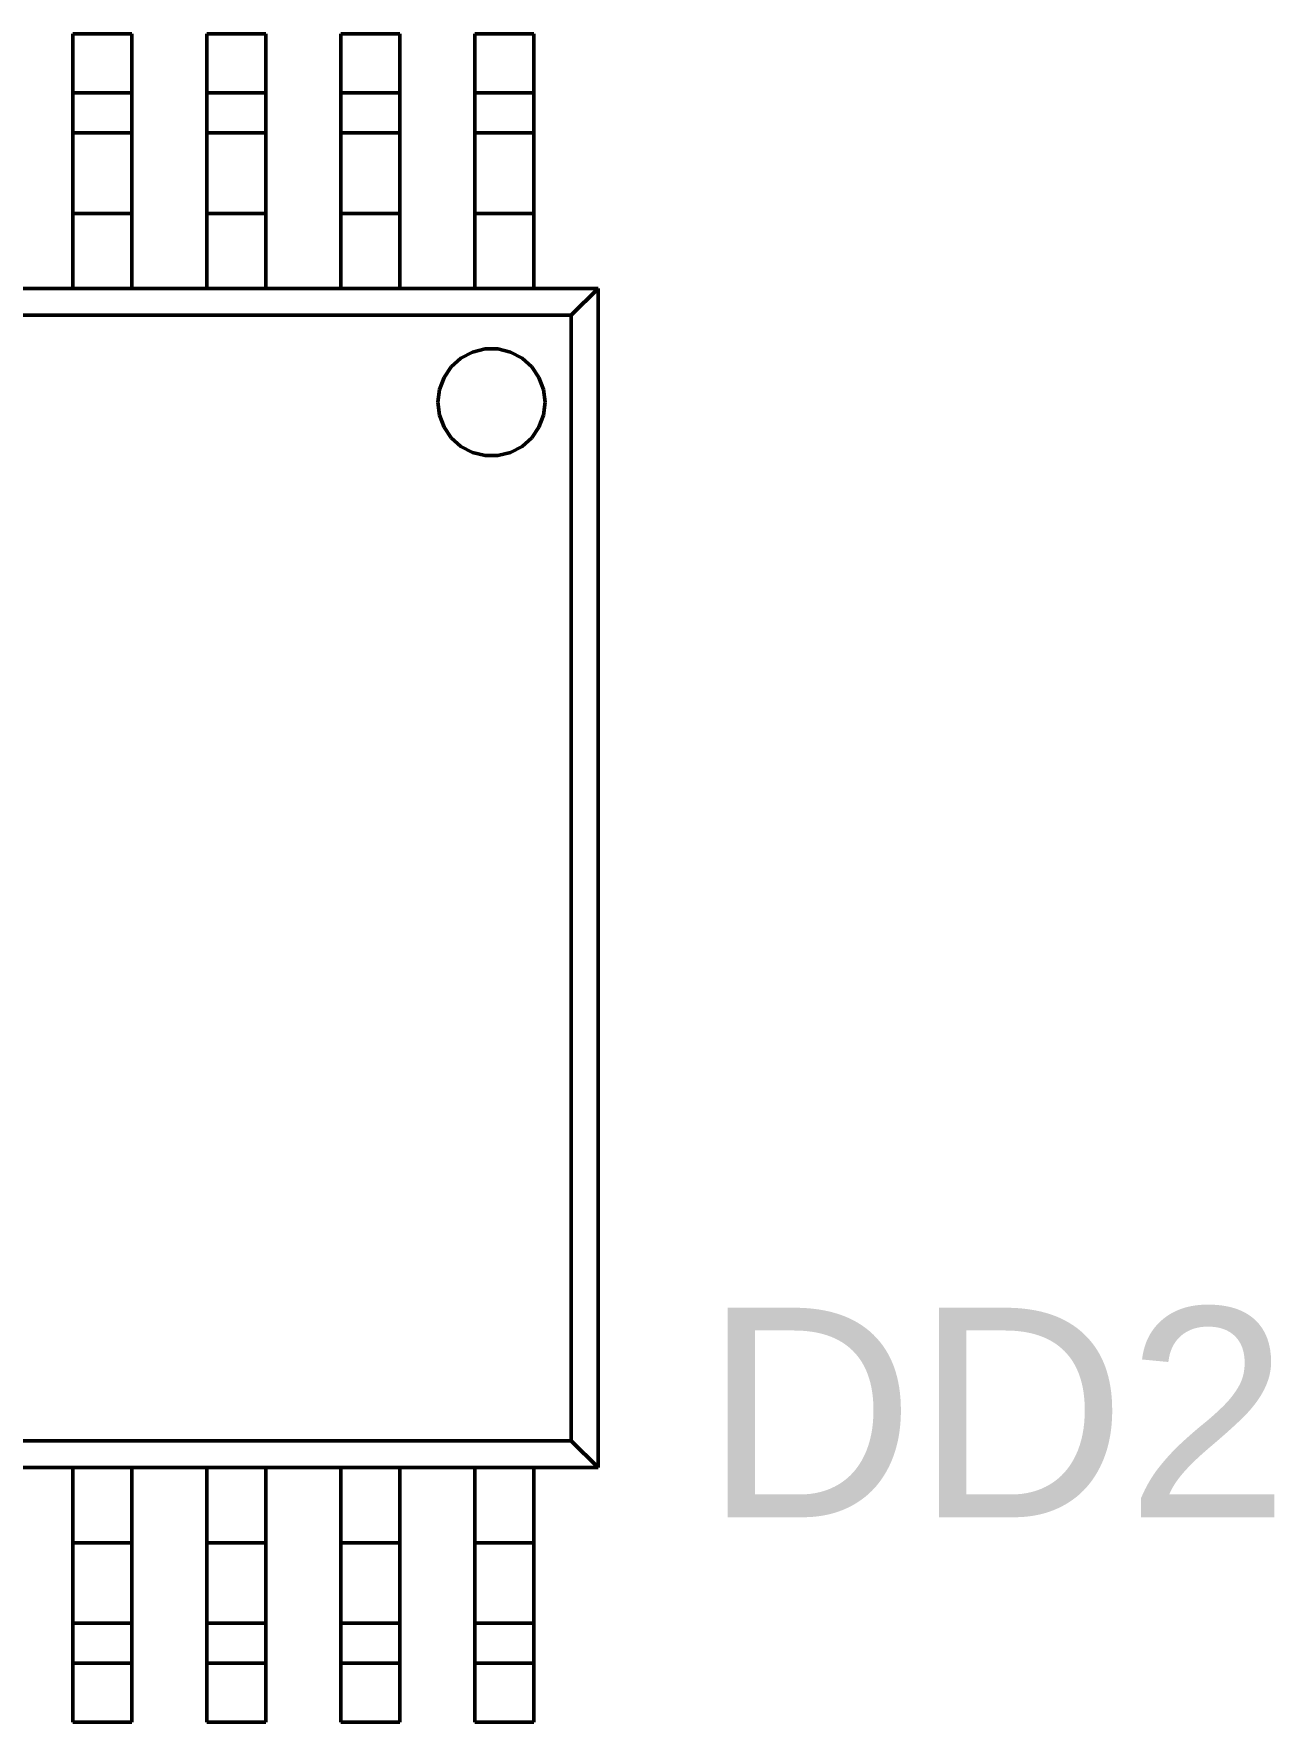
# Model space of a CAD drawing. Header units: millimetres. Extents: x 0 to 866, y 0 to 297.
# Drawn here: x 126.91 to 136.17, y 223.63 to 236.23 of the extents above; entities that cross this region are included whole.
import ezdxf

# ---------------------------------------------------------------- set-up
doc = ezdxf.new("R2010")
doc.units = ezdxf.units.MM
doc.layers.add('OSN50', color=3, linetype='Continuous', lineweight=50)
doc.layers.add('TEXT', color=1, linetype='Continuous', lineweight=30)
doc.styles.add('Arial0', font='arial.ttf', dxfattribs={"height": 1.2192})

msp = doc.modelspace()

# ---------------------------------------------------------------- linework, layer by layer
at = {"layer": 'OSN50', "color": 3}
for p, q in [((127.644, 236.234), (127.204, 236.234)), ((127.204, 236.234), (127.204, 234.334)), ((127.644, 236.234), (127.204, 236.234)), ((127.204, 236.234), (127.204, 235.794)), ((127.644, 236.234), (127.204, 236.234)), ((127.204, 236.234), (127.204, 234.334)), ((127.644, 236.234), (127.204, 236.234)), ((127.204, 236.234), (127.204, 235.794)), ((127.644, 234.334), (127.644, 236.234)), ((127.644, 236.234), (127.644, 235.794)), ((127.644, 234.334), (127.644, 236.234)), ((127.644, 236.234), (127.644, 235.794)), ((128.644, 236.234), (128.204, 236.234)), ((128.204, 236.234), (128.204, 234.334)), ((128.644, 236.234), (128.204, 236.234)), ((128.204, 236.234), (128.204, 235.794)), ((128.644, 236.234), (128.204, 236.234)), ((128.204, 236.234), (128.204, 234.334)), ((128.644, 236.234), (128.204, 236.234)), ((128.204, 236.234), (128.204, 235.794)), ((128.644, 234.334), (128.644, 236.234)), ((128.644, 236.234), (128.644, 235.794)), ((128.644, 234.334), (128.644, 236.234)), ((128.644, 236.234), (128.644, 235.794)), ((129.644, 236.234), (129.204, 236.234)), ((129.204, 236.234), (129.204, 234.334)), ((129.644, 236.234), (129.204, 236.234)), ((129.204, 236.234), (129.204, 235.794)), ((129.644, 236.234), (129.204, 236.234)), ((129.204, 236.234), (129.204, 234.334)), ((129.644, 236.234), (129.204, 236.234)), ((129.204, 236.234), (129.204, 235.794)), ((129.644, 234.334), (129.644, 236.234)), ((129.644, 236.234), (129.644, 235.794)), ((129.644, 234.334), (129.644, 236.234)), ((129.644, 236.234), (129.644, 235.794)), ((130.644, 236.234), (130.204, 236.234)), ((130.204, 236.234), (130.204, 234.334)), ((130.644, 236.234), (130.204, 236.234)), ((130.204, 236.234), (130.204, 235.794)), ((130.644, 236.234), (130.204, 236.234)), ((130.204, 236.234), (130.204, 234.334)), ((130.644, 236.234), (130.204, 236.234)), ((130.204, 236.234), (130.204, 235.794)), ((130.644, 234.334), (130.644, 236.234)), ((130.644, 236.234), (130.644, 235.794)), ((130.644, 234.334), (130.644, 236.234)), ((130.644, 236.234), (130.644, 235.794)), ((127.204, 235.794), (127.204, 235.728)), ((127.644, 235.794), (127.204, 235.794)), ((127.204, 235.794), (127.204, 235.728)), ((127.644, 235.794), (127.204, 235.794)), ((127.644, 235.794), (127.644, 235.728)), ((127.644, 235.794), (127.644, 235.728)), ((128.204, 235.794), (128.204, 235.728)), ((128.644, 235.794), (128.204, 235.794)), ((128.204, 235.794), (128.204, 235.728)), ((128.644, 235.794), (128.204, 235.794)), ((128.644, 235.794), (128.644, 235.728)), ((128.644, 235.794), (128.644, 235.728)), ((129.204, 235.794), (129.204, 235.728)), ((129.644, 235.794), (129.204, 235.794)), ((129.204, 235.794), (129.204, 235.728)), ((129.644, 235.794), (129.204, 235.794)), ((129.644, 235.794), (129.644, 235.728)), ((129.644, 235.794), (129.644, 235.728)), ((130.204, 235.794), (130.204, 235.728)), ((130.644, 235.794), (130.204, 235.794)), ((130.204, 235.794), (130.204, 235.728)), ((130.644, 235.794), (130.204, 235.794)), ((130.644, 235.794), (130.644, 235.728)), ((130.644, 235.794), (130.644, 235.728)), ((127.204, 235.728), (127.204, 235.666)), ((127.204, 235.728), (127.204, 235.666)), ((127.204, 235.666), (127.204, 235.61)), ((127.204, 235.666), (127.204, 235.61)), ((127.644, 235.728), (127.644, 235.666)), ((127.644, 235.728), (127.644, 235.666)), ((127.644, 235.666), (127.644, 235.61)), ((127.644, 235.666), (127.644, 235.61)), ((128.204, 235.728), (128.204, 235.666)), ((128.204, 235.728), (128.204, 235.666)), ((128.204, 235.666), (128.204, 235.61)), ((128.204, 235.666), (128.204, 235.61)), ((128.644, 235.728), (128.644, 235.666)), ((128.644, 235.728), (128.644, 235.666)), ((128.644, 235.666), (128.644, 235.61)), ((128.644, 235.666), (128.644, 235.61)), ((129.204, 235.728), (129.204, 235.666)), ((129.204, 235.728), (129.204, 235.666)), ((129.204, 235.666), (129.204, 235.61)), ((129.204, 235.666), (129.204, 235.61)), ((129.644, 235.728), (129.644, 235.666)), ((129.644, 235.728), (129.644, 235.666)), ((129.644, 235.666), (129.644, 235.61)), ((129.644, 235.666), (129.644, 235.61)), ((130.204, 235.728), (130.204, 235.666)), ((130.204, 235.728), (130.204, 235.666)), ((130.204, 235.666), (130.204, 235.61)), ((130.204, 235.666), (130.204, 235.61)), ((130.644, 235.728), (130.644, 235.666)), ((130.644, 235.728), (130.644, 235.666)), ((130.644, 235.666), (130.644, 235.61)), ((130.644, 235.666), (130.644, 235.61)), ((127.204, 235.61), (127.204, 235.562)), ((127.204, 235.61), (127.204, 235.562)), ((127.204, 235.562), (127.204, 235.526)), ((127.204, 235.562), (127.204, 235.526)), ((127.204, 235.526), (127.204, 235.504)), ((127.204, 235.526), (127.204, 235.504)), ((127.204, 235.504), (127.204, 235.494)), ((127.204, 235.504), (127.204, 235.494)), ((127.204, 235.494), (127.204, 235.474)), ((127.644, 235.494), (127.204, 235.494)), ((127.204, 235.494), (127.204, 235.474)), ((127.644, 235.494), (127.204, 235.494)), ((127.644, 235.61), (127.644, 235.562)), ((127.644, 235.61), (127.644, 235.562)), ((127.644, 235.562), (127.644, 235.526)), ((127.644, 235.562), (127.644, 235.526)), ((127.644, 235.526), (127.644, 235.504)), ((127.644, 235.526), (127.644, 235.504)), ((127.644, 235.504), (127.644, 235.494)), ((127.644, 235.504), (127.644, 235.494)), ((127.644, 235.494), (127.644, 235.474)), ((127.644, 235.494), (127.644, 235.474)), ((128.204, 235.61), (128.204, 235.562)), ((128.204, 235.61), (128.204, 235.562)), ((128.204, 235.562), (128.204, 235.526)), ((128.204, 235.562), (128.204, 235.526)), ((128.204, 235.526), (128.204, 235.504)), ((128.204, 235.526), (128.204, 235.504)), ((128.204, 235.504), (128.204, 235.494)), ((128.204, 235.504), (128.204, 235.494)), ((128.204, 235.494), (128.204, 235.474)), ((128.644, 235.494), (128.204, 235.494)), ((128.204, 235.494), (128.204, 235.474)), ((128.644, 235.494), (128.204, 235.494)), ((128.644, 235.61), (128.644, 235.562)), ((128.644, 235.61), (128.644, 235.562)), ((128.644, 235.562), (128.644, 235.526)), ((128.644, 235.562), (128.644, 235.526)), ((128.644, 235.526), (128.644, 235.504)), ((128.644, 235.526), (128.644, 235.504)), ((128.644, 235.504), (128.644, 235.494)), ((128.644, 235.504), (128.644, 235.494)), ((128.644, 235.494), (128.644, 235.474)), ((128.644, 235.494), (128.644, 235.474)), ((129.204, 235.61), (129.204, 235.562)), ((129.204, 235.61), (129.204, 235.562)), ((129.204, 235.562), (129.204, 235.526)), ((129.204, 235.562), (129.204, 235.526)), ((129.204, 235.526), (129.204, 235.504)), ((129.204, 235.526), (129.204, 235.504)), ((129.204, 235.504), (129.204, 235.494)), ((129.204, 235.504), (129.204, 235.494)), ((129.204, 235.494), (129.204, 235.474)), ((129.644, 235.494), (129.204, 235.494)), ((129.204, 235.494), (129.204, 235.474)), ((129.644, 235.494), (129.204, 235.494)), ((129.644, 235.61), (129.644, 235.562)), ((129.644, 235.61), (129.644, 235.562)), ((129.644, 235.562), (129.644, 235.526)), ((129.644, 235.562), (129.644, 235.526)), ((129.644, 235.526), (129.644, 235.504)), ((129.644, 235.526), (129.644, 235.504)), ((129.644, 235.504), (129.644, 235.494)), ((129.644, 235.504), (129.644, 235.494)), ((129.644, 235.494), (129.644, 235.474)), ((129.644, 235.494), (129.644, 235.474)), ((130.204, 235.61), (130.204, 235.562)), ((130.204, 235.61), (130.204, 235.562)), ((130.204, 235.562), (130.204, 235.526)), ((130.204, 235.562), (130.204, 235.526)), ((130.204, 235.526), (130.204, 235.504)), ((130.204, 235.526), (130.204, 235.504)), ((130.204, 235.504), (130.204, 235.494)), ((130.204, 235.504), (130.204, 235.494)), ((130.204, 235.494), (130.204, 235.474)), ((130.644, 235.494), (130.204, 235.494)), ((130.204, 235.494), (130.204, 235.474)), ((130.644, 235.494), (130.204, 235.494)), ((130.644, 235.61), (130.644, 235.562)), ((130.644, 235.61), (130.644, 235.562)), ((130.644, 235.562), (130.644, 235.526)), ((130.644, 235.562), (130.644, 235.526)), ((130.644, 235.526), (130.644, 235.504)), ((130.644, 235.526), (130.644, 235.504)), ((130.644, 235.504), (130.644, 235.494)), ((130.644, 235.504), (130.644, 235.494)), ((130.644, 235.494), (130.644, 235.474)), ((130.644, 235.494), (130.644, 235.474)), ((127.204, 235.474), (127.204, 235.428)), ((127.204, 235.474), (127.204, 235.428)), ((127.204, 235.428), (127.204, 235.356)), ((127.204, 235.428), (127.204, 235.356)), ((127.644, 235.474), (127.644, 235.428)), ((127.644, 235.474), (127.644, 235.428)), ((127.644, 235.428), (127.644, 235.356)), ((127.644, 235.428), (127.644, 235.356)), ((128.204, 235.474), (128.204, 235.428)), ((128.204, 235.474), (128.204, 235.428)), ((128.204, 235.428), (128.204, 235.356)), ((128.204, 235.428), (128.204, 235.356)), ((128.644, 235.474), (128.644, 235.428)), ((128.644, 235.474), (128.644, 235.428)), ((128.644, 235.428), (128.644, 235.356)), ((128.644, 235.428), (128.644, 235.356)), ((129.204, 235.474), (129.204, 235.428)), ((129.204, 235.474), (129.204, 235.428)), ((129.204, 235.428), (129.204, 235.356)), ((129.204, 235.428), (129.204, 235.356)), ((129.644, 235.474), (129.644, 235.428)), ((129.644, 235.474), (129.644, 235.428)), ((129.644, 235.428), (129.644, 235.356)), ((129.644, 235.428), (129.644, 235.356)), ((130.204, 235.474), (130.204, 235.428)), ((130.204, 235.474), (130.204, 235.428)), ((130.204, 235.428), (130.204, 235.356)), ((130.204, 235.428), (130.204, 235.356)), ((130.644, 235.474), (130.644, 235.428)), ((130.644, 235.474), (130.644, 235.428)), ((130.644, 235.428), (130.644, 235.356)), ((130.644, 235.428), (130.644, 235.356)), ((127.204, 235.356), (127.204, 235.262)), ((127.204, 235.356), (127.204, 235.262)), ((127.204, 235.262), (127.204, 235.15)), ((127.204, 235.262), (127.204, 235.15)), ((127.644, 235.356), (127.644, 235.262)), ((127.644, 235.356), (127.644, 235.262)), ((127.644, 235.262), (127.644, 235.15)), ((127.644, 235.262), (127.644, 235.15)), ((128.204, 235.356), (128.204, 235.262)), ((128.204, 235.356), (128.204, 235.262)), ((128.204, 235.262), (128.204, 235.15)), ((128.204, 235.262), (128.204, 235.15)), ((128.644, 235.356), (128.644, 235.262)), ((128.644, 235.356), (128.644, 235.262)), ((128.644, 235.262), (128.644, 235.15)), ((128.644, 235.262), (128.644, 235.15)), ((129.204, 235.356), (129.204, 235.262)), ((129.204, 235.356), (129.204, 235.262)), ((129.204, 235.262), (129.204, 235.15)), ((129.204, 235.262), (129.204, 235.15)), ((129.644, 235.356), (129.644, 235.262)), ((129.644, 235.356), (129.644, 235.262)), ((129.644, 235.262), (129.644, 235.15)), ((129.644, 235.262), (129.644, 235.15)), ((130.204, 235.356), (130.204, 235.262)), ((130.204, 235.356), (130.204, 235.262)), ((130.204, 235.262), (130.204, 235.15)), ((130.204, 235.262), (130.204, 235.15)), ((130.644, 235.356), (130.644, 235.262)), ((130.644, 235.356), (130.644, 235.262)), ((130.644, 235.262), (130.644, 235.15)), ((130.644, 235.262), (130.644, 235.15)), ((127.204, 235.15), (127.204, 235.024)), ((127.204, 235.15), (127.204, 235.024)), ((127.644, 235.15), (127.644, 235.024)), ((127.644, 235.15), (127.644, 235.024)), ((128.204, 235.15), (128.204, 235.024)), ((128.204, 235.15), (128.204, 235.024)), ((128.644, 235.15), (128.644, 235.024)), ((128.644, 235.15), (128.644, 235.024)), ((129.204, 235.15), (129.204, 235.024)), ((129.204, 235.15), (129.204, 235.024)), ((129.644, 235.15), (129.644, 235.024)), ((129.644, 235.15), (129.644, 235.024)), ((130.204, 235.15), (130.204, 235.024)), ((130.204, 235.15), (130.204, 235.024)), ((130.644, 235.15), (130.644, 235.024)), ((130.644, 235.15), (130.644, 235.024)), ((127.204, 235.024), (127.204, 234.894)), ((127.204, 235.024), (127.204, 234.894)), ((127.644, 235.024), (127.644, 234.894)), ((127.644, 235.024), (127.644, 234.894)), ((128.204, 235.024), (128.204, 234.894)), ((128.204, 235.024), (128.204, 234.894)), ((128.644, 235.024), (128.644, 234.894)), ((128.644, 235.024), (128.644, 234.894)), ((129.204, 235.024), (129.204, 234.894)), ((129.204, 235.024), (129.204, 234.894)), ((129.644, 235.024), (129.644, 234.894)), ((129.644, 235.024), (129.644, 234.894)), ((130.204, 235.024), (130.204, 234.894)), ((130.204, 235.024), (130.204, 234.894)), ((130.644, 235.024), (130.644, 234.894)), ((130.644, 235.024), (130.644, 234.894)), ((127.204, 234.894), (127.204, 234.334)), ((127.644, 234.894), (127.204, 234.894)), ((127.204, 234.894), (127.204, 234.334)), ((127.644, 234.894), (127.204, 234.894)), ((127.644, 234.894), (127.644, 234.334)), ((127.644, 234.894), (127.644, 234.334)), ((128.204, 234.894), (128.204, 234.334)), ((128.644, 234.894), (128.204, 234.894)), ((128.204, 234.894), (128.204, 234.334)), ((128.644, 234.894), (128.204, 234.894)), ((128.644, 234.894), (128.644, 234.334)), ((128.644, 234.894), (128.644, 234.334)), ((129.204, 234.894), (129.204, 234.334)), ((129.644, 234.894), (129.204, 234.894)), ((129.204, 234.894), (129.204, 234.334)), ((129.644, 234.894), (129.204, 234.894)), ((129.644, 234.894), (129.644, 234.334)), ((129.644, 234.894), (129.644, 234.334)), ((130.204, 234.894), (130.204, 234.334)), ((130.644, 234.894), (130.204, 234.894)), ((130.204, 234.894), (130.204, 234.334)), ((130.644, 234.894), (130.204, 234.894)), ((130.644, 234.894), (130.644, 234.334)), ((130.644, 234.894), (130.644, 234.334)), ((111.724, 234.334), (131.124, 234.334)), ((111.724, 234.334), (131.124, 234.334)), ((127.204, 234.334), (126.644, 234.334)), ((127.204, 234.334), (126.644, 234.334)), ((128.204, 234.334), (127.644, 234.334)), ((128.204, 234.334), (127.644, 234.334)), ((129.204, 234.334), (128.644, 234.334)), ((129.204, 234.334), (128.644, 234.334)), ((130.204, 234.334), (129.644, 234.334)), ((130.204, 234.334), (129.644, 234.334)), ((131.124, 234.334), (130.644, 234.334)), ((131.124, 234.334), (130.644, 234.334)), ((131.124, 234.334), (130.924, 234.134)), ((131.124, 234.334), (130.924, 234.134)), ((131.124, 225.534), (131.124, 234.334)), ((131.124, 234.334), (131.124, 225.534)), ((131.124, 225.534), (131.124, 234.334)), ((131.124, 234.334), (131.124, 225.534)), ((111.924, 234.134), (130.924, 234.134)), ((111.924, 234.134), (130.924, 234.134)), ((130.924, 234.134), (130.924, 225.734)), ((130.924, 234.134), (130.924, 225.734)), ((130.186, 233.858), (130.1, 233.814)), ((130.186, 233.858), (130.1, 233.814)), ((130.28, 233.882), (130.186, 233.858)), ((130.28, 233.882), (130.186, 233.858)), ((130.376, 233.882), (130.28, 233.882)), ((130.376, 233.882), (130.28, 233.882)), ((130.376, 233.882), (130.47, 233.858)), ((130.376, 233.882), (130.47, 233.858)), ((130.47, 233.858), (130.556, 233.814)), ((130.47, 233.858), (130.556, 233.814)), ((130.028, 233.75), (129.974, 233.67)), ((130.028, 233.75), (129.974, 233.67)), ((130.1, 233.814), (130.028, 233.75)), ((130.1, 233.814), (130.028, 233.75)), ((130.556, 233.814), (130.628, 233.75)), ((130.556, 233.814), (130.628, 233.75)), ((130.628, 233.75), (130.682, 233.67)), ((130.628, 233.75), (130.682, 233.67)), ((129.974, 233.67), (129.94, 233.58)), ((129.974, 233.67), (129.94, 233.58)), ((130.682, 233.67), (130.716, 233.58)), ((130.682, 233.67), (130.716, 233.58)), ((129.94, 233.58), (129.928, 233.484)), ((129.94, 233.58), (129.928, 233.484)), ((129.928, 233.484), (129.94, 233.388)), ((129.928, 233.484), (129.94, 233.388)), ((130.716, 233.58), (130.728, 233.484)), ((130.716, 233.58), (130.728, 233.484)), ((130.728, 233.484), (130.716, 233.388)), ((130.728, 233.484), (130.716, 233.388)), ((129.94, 233.388), (129.974, 233.298)), ((129.94, 233.388), (129.974, 233.298)), ((130.716, 233.388), (130.682, 233.298)), ((130.716, 233.388), (130.682, 233.298)), ((129.974, 233.298), (130.028, 233.218)), ((129.974, 233.298), (130.028, 233.218)), ((130.682, 233.298), (130.628, 233.218)), ((130.682, 233.298), (130.628, 233.218)), ((130.028, 233.218), (130.1, 233.154)), ((130.028, 233.218), (130.1, 233.154)), ((130.1, 233.154), (130.186, 233.11)), ((130.1, 233.154), (130.186, 233.11)), ((130.186, 233.11), (130.28, 233.086)), ((130.186, 233.11), (130.28, 233.086)), ((130.47, 233.11), (130.376, 233.086)), ((130.47, 233.11), (130.376, 233.086)), ((130.556, 233.154), (130.47, 233.11)), ((130.556, 233.154), (130.47, 233.11)), ((130.628, 233.218), (130.556, 233.154)), ((130.628, 233.218), (130.556, 233.154)), ((130.376, 233.086), (130.28, 233.086)), ((130.376, 233.086), (130.28, 233.086)), ((111.924, 225.734), (130.924, 225.734)), ((111.924, 225.734), (130.924, 225.734)), ((130.924, 225.734), (131.124, 225.534)), ((130.924, 225.734), (131.124, 225.534)), ((111.724, 225.534), (131.124, 225.534)), ((111.724, 225.534), (131.124, 225.534)), ((126.644, 225.534), (127.204, 225.534)), ((126.644, 225.534), (127.204, 225.534)), ((127.204, 225.534), (127.204, 223.634)), ((127.204, 225.534), (127.204, 224.974)), ((127.204, 225.534), (127.204, 223.634)), ((127.204, 225.534), (127.204, 224.974)), ((127.644, 223.634), (127.644, 225.534)), ((127.644, 225.534), (128.204, 225.534)), ((127.644, 225.534), (127.644, 224.974)), ((127.644, 223.634), (127.644, 225.534)), ((127.644, 225.534), (128.204, 225.534)), ((127.644, 225.534), (127.644, 224.974)), ((128.204, 225.534), (128.204, 223.634)), ((128.204, 225.534), (128.204, 224.974)), ((128.204, 225.534), (128.204, 223.634)), ((128.204, 225.534), (128.204, 224.974)), ((128.644, 223.634), (128.644, 225.534)), ((128.644, 225.534), (129.204, 225.534)), ((128.644, 225.534), (128.644, 224.974)), ((128.644, 223.634), (128.644, 225.534)), ((128.644, 225.534), (129.204, 225.534)), ((128.644, 225.534), (128.644, 224.974)), ((129.204, 225.534), (129.204, 223.634)), ((129.204, 225.534), (129.204, 224.974)), ((129.204, 225.534), (129.204, 223.634)), ((129.204, 225.534), (129.204, 224.974)), ((129.644, 223.634), (129.644, 225.534)), ((129.644, 225.534), (130.204, 225.534)), ((129.644, 225.534), (129.644, 224.974)), ((129.644, 223.634), (129.644, 225.534)), ((129.644, 225.534), (130.204, 225.534)), ((129.644, 225.534), (129.644, 224.974)), ((130.204, 225.534), (130.204, 223.634)), ((130.204, 225.534), (130.204, 224.974)), ((130.204, 225.534), (130.204, 223.634)), ((130.204, 225.534), (130.204, 224.974)), ((130.644, 223.634), (130.644, 225.534)), ((130.644, 225.534), (131.124, 225.534)), ((130.644, 225.534), (130.644, 224.974)), ((130.644, 223.634), (130.644, 225.534)), ((130.644, 225.534), (131.124, 225.534)), ((130.644, 225.534), (130.644, 224.974)), ((127.204, 224.974), (127.204, 224.844)), ((127.644, 224.974), (127.204, 224.974)), ((127.204, 224.974), (127.204, 224.844)), ((127.644, 224.974), (127.204, 224.974)), ((127.644, 224.974), (127.644, 224.844)), ((127.644, 224.974), (127.644, 224.844)), ((128.204, 224.974), (128.204, 224.844)), ((128.644, 224.974), (128.204, 224.974)), ((128.204, 224.974), (128.204, 224.844)), ((128.644, 224.974), (128.204, 224.974)), ((128.644, 224.974), (128.644, 224.844)), ((128.644, 224.974), (128.644, 224.844)), ((129.204, 224.974), (129.204, 224.844)), ((129.644, 224.974), (129.204, 224.974)), ((129.204, 224.974), (129.204, 224.844)), ((129.644, 224.974), (129.204, 224.974)), ((129.644, 224.974), (129.644, 224.844)), ((129.644, 224.974), (129.644, 224.844)), ((130.204, 224.974), (130.204, 224.844)), ((130.644, 224.974), (130.204, 224.974)), ((130.204, 224.974), (130.204, 224.844)), ((130.644, 224.974), (130.204, 224.974)), ((130.644, 224.974), (130.644, 224.844)), ((130.644, 224.974), (130.644, 224.844)), ((127.204, 224.844), (127.204, 224.718)), ((127.204, 224.844), (127.204, 224.718)), ((127.644, 224.844), (127.644, 224.718)), ((127.644, 224.844), (127.644, 224.718)), ((128.204, 224.844), (128.204, 224.718)), ((128.204, 224.844), (128.204, 224.718)), ((128.644, 224.844), (128.644, 224.718)), ((128.644, 224.844), (128.644, 224.718)), ((129.204, 224.844), (129.204, 224.718)), ((129.204, 224.844), (129.204, 224.718)), ((129.644, 224.844), (129.644, 224.718)), ((129.644, 224.844), (129.644, 224.718)), ((130.204, 224.844), (130.204, 224.718)), ((130.204, 224.844), (130.204, 224.718)), ((130.644, 224.844), (130.644, 224.718)), ((130.644, 224.844), (130.644, 224.718)), ((127.204, 224.718), (127.204, 224.606)), ((127.204, 224.718), (127.204, 224.606)), ((127.644, 224.718), (127.644, 224.606)), ((127.644, 224.718), (127.644, 224.606)), ((128.204, 224.718), (128.204, 224.606)), ((128.204, 224.718), (128.204, 224.606)), ((128.644, 224.718), (128.644, 224.606)), ((128.644, 224.718), (128.644, 224.606)), ((129.204, 224.718), (129.204, 224.606)), ((129.204, 224.718), (129.204, 224.606)), ((129.644, 224.718), (129.644, 224.606)), ((129.644, 224.718), (129.644, 224.606)), ((130.204, 224.718), (130.204, 224.606)), ((130.204, 224.718), (130.204, 224.606)), ((130.644, 224.718), (130.644, 224.606)), ((130.644, 224.718), (130.644, 224.606)), ((127.204, 224.606), (127.204, 224.512)), ((127.204, 224.606), (127.204, 224.512)), ((127.644, 224.606), (127.644, 224.512)), ((127.644, 224.606), (127.644, 224.512)), ((128.204, 224.606), (128.204, 224.512)), ((128.204, 224.606), (128.204, 224.512)), ((128.644, 224.606), (128.644, 224.512)), ((128.644, 224.606), (128.644, 224.512)), ((129.204, 224.606), (129.204, 224.512)), ((129.204, 224.606), (129.204, 224.512)), ((129.644, 224.606), (129.644, 224.512)), ((129.644, 224.606), (129.644, 224.512)), ((130.204, 224.606), (130.204, 224.512)), ((130.204, 224.606), (130.204, 224.512)), ((130.644, 224.606), (130.644, 224.512)), ((130.644, 224.606), (130.644, 224.512)), ((127.204, 224.512), (127.204, 224.44)), ((127.204, 224.512), (127.204, 224.44)), ((127.204, 224.44), (127.204, 224.394)), ((127.204, 224.44), (127.204, 224.394)), ((127.644, 224.512), (127.644, 224.44)), ((127.644, 224.512), (127.644, 224.44)), ((127.644, 224.44), (127.644, 224.394)), ((127.644, 224.44), (127.644, 224.394)), ((128.204, 224.512), (128.204, 224.44)), ((128.204, 224.512), (128.204, 224.44)), ((128.204, 224.44), (128.204, 224.394)), ((128.204, 224.44), (128.204, 224.394)), ((128.644, 224.512), (128.644, 224.44)), ((128.644, 224.512), (128.644, 224.44)), ((128.644, 224.44), (128.644, 224.394)), ((128.644, 224.44), (128.644, 224.394)), ((129.204, 224.512), (129.204, 224.44)), ((129.204, 224.512), (129.204, 224.44)), ((129.204, 224.44), (129.204, 224.394)), ((129.204, 224.44), (129.204, 224.394)), ((129.644, 224.512), (129.644, 224.44)), ((129.644, 224.512), (129.644, 224.44)), ((129.644, 224.44), (129.644, 224.394)), ((129.644, 224.44), (129.644, 224.394)), ((130.204, 224.512), (130.204, 224.44)), ((130.204, 224.512), (130.204, 224.44)), ((130.204, 224.44), (130.204, 224.394)), ((130.204, 224.44), (130.204, 224.394)), ((130.644, 224.512), (130.644, 224.44)), ((130.644, 224.512), (130.644, 224.44)), ((130.644, 224.44), (130.644, 224.394)), ((130.644, 224.44), (130.644, 224.394)), ((127.204, 224.394), (127.204, 224.374)), ((127.204, 224.394), (127.204, 224.374)), ((127.204, 224.374), (127.204, 224.364)), ((127.644, 224.374), (127.204, 224.374)), ((127.204, 224.374), (127.204, 224.364)), ((127.644, 224.374), (127.204, 224.374)), ((127.204, 224.364), (127.204, 224.342)), ((127.204, 224.364), (127.204, 224.342)), ((127.204, 224.342), (127.204, 224.306)), ((127.204, 224.342), (127.204, 224.306)), ((127.204, 224.306), (127.204, 224.258)), ((127.204, 224.306), (127.204, 224.258)), ((127.644, 224.394), (127.644, 224.374)), ((127.644, 224.394), (127.644, 224.374)), ((127.644, 224.374), (127.644, 224.364)), ((127.644, 224.374), (127.644, 224.364)), ((127.644, 224.364), (127.644, 224.342)), ((127.644, 224.364), (127.644, 224.342)), ((127.644, 224.342), (127.644, 224.306)), ((127.644, 224.342), (127.644, 224.306)), ((127.644, 224.306), (127.644, 224.258)), ((127.644, 224.306), (127.644, 224.258)), ((128.204, 224.394), (128.204, 224.374)), ((128.204, 224.394), (128.204, 224.374)), ((128.204, 224.374), (128.204, 224.364)), ((128.644, 224.374), (128.204, 224.374)), ((128.204, 224.374), (128.204, 224.364)), ((128.644, 224.374), (128.204, 224.374)), ((128.204, 224.364), (128.204, 224.342)), ((128.204, 224.364), (128.204, 224.342)), ((128.204, 224.342), (128.204, 224.306)), ((128.204, 224.342), (128.204, 224.306)), ((128.204, 224.306), (128.204, 224.258)), ((128.204, 224.306), (128.204, 224.258)), ((128.644, 224.394), (128.644, 224.374)), ((128.644, 224.394), (128.644, 224.374)), ((128.644, 224.374), (128.644, 224.364)), ((128.644, 224.374), (128.644, 224.364)), ((128.644, 224.364), (128.644, 224.342)), ((128.644, 224.364), (128.644, 224.342)), ((128.644, 224.342), (128.644, 224.306)), ((128.644, 224.342), (128.644, 224.306)), ((128.644, 224.306), (128.644, 224.258)), ((128.644, 224.306), (128.644, 224.258)), ((129.204, 224.394), (129.204, 224.374)), ((129.204, 224.394), (129.204, 224.374)), ((129.204, 224.374), (129.204, 224.364)), ((129.644, 224.374), (129.204, 224.374)), ((129.204, 224.374), (129.204, 224.364)), ((129.644, 224.374), (129.204, 224.374)), ((129.204, 224.364), (129.204, 224.342)), ((129.204, 224.364), (129.204, 224.342)), ((129.204, 224.342), (129.204, 224.306)), ((129.204, 224.342), (129.204, 224.306)), ((129.204, 224.306), (129.204, 224.258)), ((129.204, 224.306), (129.204, 224.258)), ((129.644, 224.394), (129.644, 224.374)), ((129.644, 224.394), (129.644, 224.374)), ((129.644, 224.374), (129.644, 224.364)), ((129.644, 224.374), (129.644, 224.364)), ((129.644, 224.364), (129.644, 224.342)), ((129.644, 224.364), (129.644, 224.342)), ((129.644, 224.342), (129.644, 224.306)), ((129.644, 224.342), (129.644, 224.306)), ((129.644, 224.306), (129.644, 224.258)), ((129.644, 224.306), (129.644, 224.258)), ((130.204, 224.394), (130.204, 224.374)), ((130.204, 224.394), (130.204, 224.374)), ((130.204, 224.374), (130.204, 224.364)), ((130.644, 224.374), (130.204, 224.374)), ((130.204, 224.374), (130.204, 224.364)), ((130.644, 224.374), (130.204, 224.374)), ((130.204, 224.364), (130.204, 224.342)), ((130.204, 224.364), (130.204, 224.342)), ((130.204, 224.342), (130.204, 224.306)), ((130.204, 224.342), (130.204, 224.306)), ((130.204, 224.306), (130.204, 224.258)), ((130.204, 224.306), (130.204, 224.258)), ((130.644, 224.394), (130.644, 224.374)), ((130.644, 224.394), (130.644, 224.374)), ((130.644, 224.374), (130.644, 224.364)), ((130.644, 224.374), (130.644, 224.364)), ((130.644, 224.364), (130.644, 224.342)), ((130.644, 224.364), (130.644, 224.342)), ((130.644, 224.342), (130.644, 224.306)), ((130.644, 224.342), (130.644, 224.306)), ((130.644, 224.306), (130.644, 224.258)), ((130.644, 224.306), (130.644, 224.258)), ((127.204, 224.258), (127.204, 224.202)), ((127.204, 224.258), (127.204, 224.202)), ((127.204, 224.202), (127.204, 224.14)), ((127.204, 224.202), (127.204, 224.14)), ((127.644, 224.258), (127.644, 224.202)), ((127.644, 224.258), (127.644, 224.202)), ((127.644, 224.202), (127.644, 224.14)), ((127.644, 224.202), (127.644, 224.14)), ((128.204, 224.258), (128.204, 224.202)), ((128.204, 224.258), (128.204, 224.202)), ((128.204, 224.202), (128.204, 224.14)), ((128.204, 224.202), (128.204, 224.14)), ((128.644, 224.258), (128.644, 224.202)), ((128.644, 224.258), (128.644, 224.202)), ((128.644, 224.202), (128.644, 224.14)), ((128.644, 224.202), (128.644, 224.14)), ((129.204, 224.258), (129.204, 224.202)), ((129.204, 224.258), (129.204, 224.202)), ((129.204, 224.202), (129.204, 224.14)), ((129.204, 224.202), (129.204, 224.14)), ((129.644, 224.258), (129.644, 224.202)), ((129.644, 224.258), (129.644, 224.202)), ((129.644, 224.202), (129.644, 224.14)), ((129.644, 224.202), (129.644, 224.14)), ((130.204, 224.258), (130.204, 224.202)), ((130.204, 224.258), (130.204, 224.202)), ((130.204, 224.202), (130.204, 224.14)), ((130.204, 224.202), (130.204, 224.14)), ((130.644, 224.258), (130.644, 224.202)), ((130.644, 224.258), (130.644, 224.202)), ((130.644, 224.202), (130.644, 224.14)), ((130.644, 224.202), (130.644, 224.14)), ((127.204, 224.14), (127.204, 224.074)), ((127.204, 224.14), (127.204, 224.074)), ((127.204, 224.074), (127.204, 223.634)), ((127.644, 224.074), (127.204, 224.074)), ((127.204, 224.074), (127.204, 223.634)), ((127.644, 224.074), (127.204, 224.074)), ((127.644, 224.14), (127.644, 224.074)), ((127.644, 224.14), (127.644, 224.074)), ((127.644, 224.074), (127.644, 223.634)), ((127.644, 224.074), (127.644, 223.634)), ((128.204, 224.14), (128.204, 224.074)), ((128.204, 224.14), (128.204, 224.074)), ((128.204, 224.074), (128.204, 223.634)), ((128.644, 224.074), (128.204, 224.074)), ((128.204, 224.074), (128.204, 223.634)), ((128.644, 224.074), (128.204, 224.074)), ((128.644, 224.14), (128.644, 224.074)), ((128.644, 224.14), (128.644, 224.074)), ((128.644, 224.074), (128.644, 223.634)), ((128.644, 224.074), (128.644, 223.634)), ((129.204, 224.14), (129.204, 224.074)), ((129.204, 224.14), (129.204, 224.074)), ((129.204, 224.074), (129.204, 223.634)), ((129.644, 224.074), (129.204, 224.074)), ((129.204, 224.074), (129.204, 223.634)), ((129.644, 224.074), (129.204, 224.074)), ((129.644, 224.14), (129.644, 224.074)), ((129.644, 224.14), (129.644, 224.074)), ((129.644, 224.074), (129.644, 223.634)), ((129.644, 224.074), (129.644, 223.634)), ((130.204, 224.14), (130.204, 224.074)), ((130.204, 224.14), (130.204, 224.074)), ((130.204, 224.074), (130.204, 223.634)), ((130.644, 224.074), (130.204, 224.074)), ((130.204, 224.074), (130.204, 223.634)), ((130.644, 224.074), (130.204, 224.074)), ((130.644, 224.14), (130.644, 224.074)), ((130.644, 224.14), (130.644, 224.074)), ((130.644, 224.074), (130.644, 223.634)), ((130.644, 224.074), (130.644, 223.634)), ((127.204, 223.634), (127.644, 223.634)), ((127.644, 223.634), (127.204, 223.634)), ((127.204, 223.634), (127.644, 223.634)), ((127.644, 223.634), (127.204, 223.634)), ((128.204, 223.634), (128.644, 223.634)), ((128.644, 223.634), (128.204, 223.634)), ((128.204, 223.634), (128.644, 223.634)), ((128.644, 223.634), (128.204, 223.634)), ((129.204, 223.634), (129.644, 223.634)), ((129.644, 223.634), (129.204, 223.634)), ((129.204, 223.634), (129.644, 223.634)), ((129.644, 223.634), (129.204, 223.634)), ((130.204, 223.634), (130.644, 223.634)), ((130.644, 223.634), (130.204, 223.634)), ((130.204, 223.634), (130.644, 223.634)), ((130.644, 223.634), (130.204, 223.634))]:
    msp.add_line(p, q, dxfattribs=at)

# ---------------------------------------------------------------- texts
at = {"layer": 'TEXT', "color": 1, "style": 'Arial0'}
msp.add_text('DD2', height=1.5634, dxfattribs=at).set_placement((131.911, 225.164))

doc.saveas('drawing.dxf')
